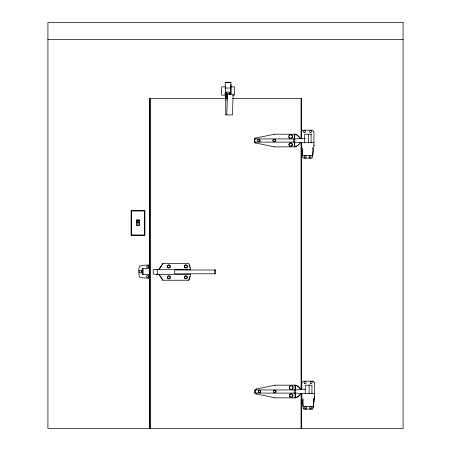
<?xml version="1.0" encoding="UTF-8"?>
<svg xmlns="http://www.w3.org/2000/svg" width="451" height="451" viewBox="0 0 451 451"><rect width="100%" height="100%" fill="white"/><g stroke="black" fill="none" stroke-linecap="round" stroke-linejoin="round"><path stroke-width="0.68" d="M139.094 219.868L139.1 220.967L139.094 219.868L136.895 219.868L136.901 225.731M136.89 220.815L139.088 220.815L139.1 225.731M142.634 270.989L142.634 272.432L141.93 272.432L141.93 270.606L142.634 270.606L142.634 271.519L141.93 271.519M142.279 272.432L142.279 270.606M142.634 272.432L142.634 272.263M142.984 274.405L142.984 268.633M142.984 270.775L142.984 270.499M136.901 220.967L136.895 219.868M142.984 272.534L142.984 272.263M226.808 98.262L226.729 98.668L226.695 96.959L226.695 98.701L226.571 97.602M229.751 94.276L229.491 92.038L225.934 92.038L225.703 92.929M227.095 94.749L226.408 94.749L226.199 96.615L225.246 92.726L225.134 94.372L226.052 98.329A2.559 0.383 -90 0 0 226.171 98.668M226.808 114.892L227.439 94.163M313.93 145.904L313.969 145.002M314.505 395.984L313.067 407.901L314.505 396.632L314.505 384.111A3.935 3.935 0 0 0 314.409 383.136L314.319 382.826M226.165 94.704L225.934 92.038M190.44 274.501L190.418 274.749A20.43 20.199 -90 0 1 188.851 280.234L162.732 280.234L158.983 274.501M229.531 94.045L229.525 93.566M226.588 97.422L226.695 97.016L226.712 98.628L226.678 97.027L226.814 97.613M229.362 93.177L229.491 92.726L229.756 93.69L226.199 93.69M230.049 93.177L230.179 92.726L230.692 94.744M148.796 278.092L149.32 274.845L149.32 268.345A30.55 30.55 0 0 0 148.796 265.098L146.417 265.103A32.213 32.213 0 0 0 139.37 266.163A25.611 25.611 0 0 0 139.37 277.027A32.213 32.213 0 0 0 146.417 278.087L148.796 278.092A30.55 30.55 0 0 0 149.32 274.845M226.971 95.37L226.227 97.264L225.759 97.264L225.759 114.892L232.485 114.892L233.111 94.163L227.231 94.163L226.013 97.264L226.002 100.432M158.983 269.286L162.732 263.553L188.851 263.553A20.43 20.199 -90 0 1 190.418 269.038L190.44 269.286M159.192 269.286L162.946 263.553M299.915 394.687L299.205 395.471M298.539 144.602L298.968 144.168M131.111 235.354L131.111 210.656L144.889 210.656L144.889 235.354L131.269 235.196M298.647 395.984L299.098 395.583M297.108 145.718L297.609 145.38M298.167 396.356L297.666 396.7A9.15 9.031 -90 0 1 294.892 397.85M274.501 134.195L255.779 138.057A2.17 2.142 -90 0 0 254.353 139.105L254.353 142.082A2.402 2.368 -90 0 0 255.779 143.006L274.501 146.868M275.059 385.177L256.337 389.038A2.17 2.142 -90 0 0 254.905 390.087L254.905 393.063A2.402 2.368 -90 0 0 256.337 393.988L275.059 397.85M47.919 39.462L403.081 39.462M225.387 82.251L230.777 82.251M225.212 82.516L230.777 82.516M230.951 84.382L230.777 94.575M225.387 86.863L221.655 86.863L221.655 95.138L225.387 95.138M230.777 86.863L234.509 86.863L234.509 95.138L232.643 95.138M225.212 88.041L230.951 88.041M225.32 92.878L226.007 92.878L226.611 95.443M229.384 92.878L230.951 92.878M225.387 95.24L225.212 82.251M226.701 95.268L227.389 95.268M226.199 96.615L226.887 96.615M226.515 98.656L149.394 98.656L149.394 268.486M232.795 98.656L301.606 98.656L301.606 131.777M274.343 134.195L294.768 134.195A9.15 9.031 -90 0 1 297.542 135.345L300.49 138.356A36.79 36.306 -90 0 1 294.768 138.947L255.407 138.947A0.908 0.896 -90 0 0 254.511 139.855L254.353 139.855M311.387 134.195L304.684 134.195L304.684 142.713M305.355 138.356L300.056 138.356L299.661 137.758M254.353 141.456L254.511 141.456A1.285 1.268 -90 0 0 255.621 142.116L294.768 142.116A35.167 34.699 90 0 1 300.49 142.713L297.542 145.718A9.15 9.031 -90 0 1 294.768 146.868L274.343 146.868M300.056 142.713L313.969 142.713M302.525 155.364L312.802 155.364L312.802 147.556M136.895 220.336L139.094 220.336M136.901 222.585L139.1 222.585M149.32 268.633L142.279 268.633L142.279 274.405L149.32 274.405M156.204 269.286L190.705 269.286M156.204 274.501L190.705 274.501M312.921 381.163L303.405 381.163L302.401 382.02L301.922 383.141A4.042 4.042 0 0 0 301.82 384.111L301.82 389.675M274.896 385.177L295.326 385.177A9.15 9.031 -90 0 1 298.1 386.327L301.048 389.331A36.79 36.306 -90 0 1 295.326 389.929L255.965 389.929A0.908 0.896 -90 0 0 255.069 390.837L254.905 390.837M300.614 389.331L305.378 389.331M254.905 392.438L255.069 392.438A1.285 1.268 -90 0 0 256.174 393.097L295.326 393.097A35.167 34.699 90 0 1 301.048 393.689L298.1 396.7A9.15 9.031 -90 0 1 295.326 397.85L274.896 397.85M300.614 393.689L314.505 393.689M312.351 409.153L303.935 409.153L303.331 408.448M312.909 381.163L313.761 381.777M254.984 142.679L255.266 142.753M297.722 386.36L298.647 387.037M297.609 135.683L298.088 136.061M298.647 136.574L298.968 136.895M313.563 381.574L314.33 382.826M299.52 387.877L299.915 388.334M159.192 274.501L162.946 280.234M313.558 131.28L312.38 130.181L302.869 130.181L301.866 131.038L301.398 132.166A4.042 4.042 0 0 0 301.296 133.135L301.296 138.604M226.408 94.749L227.101 95.978M313.546 131.28L313.879 132.16A3.935 3.935 0 0 1 313.969 133.135L313.969 145.656L312.537 156.92A2.334 2.334 0 0 1 311.821 158.188L303.405 158.177L302.756 157.337A1.708 1.708 0 0 1 302.711 156.92L301.296 145.656L301.296 142.713M226.131 98.577L226.154 97.264M226.943 96.988L226.977 98.583L226.96 97.083M226.007 92.878L225.788 93.921M303.337 408.448L303.292 408.318A1.708 1.708 0 0 1 303.252 407.901L301.82 396.632L301.82 393.154M148.796 265.098L149.32 268.345M272.816 140.808L272.77 140.481A1.28 1.263 -90 0 1 272.816 140.148M313.338 398.537L313.338 406.345L303.055 406.345L303.117 398.729M311.945 393.689L311.945 385.177L305.242 385.177L305.242 393.689M311.111 134.195L311.111 142.713M309.098 385.177L309.098 393.689M308.54 134.195L308.54 142.713M302.587 147.753L302.587 155.364M301.606 146.575L301.606 389.692M301.606 393.216L301.606 428.45M301.054 98.656L301.054 138.823M301.054 142.347L301.054 389.692M301.054 393.216L301.054 428.45M295.326 385.177L295.326 397.85M295.05 385.177L295.05 389.929M295.05 393.097L295.05 397.85M294.768 134.195L294.768 146.868M294.492 134.195L294.492 138.947M294.492 142.116L294.492 146.868M294.153 389.929L294.153 393.097M293.595 138.947L293.595 142.116M255.069 390.837L255.069 390.087A2.17 2.142 -90 0 1 256.495 389.038M255.069 392.438L255.069 393.063A2.402 2.368 -90 0 0 256.495 393.988M254.511 139.855L254.511 139.105A2.17 2.142 -90 0 1 255.942 138.057M254.511 141.456L254.511 142.082A2.402 2.368 -90 0 0 255.942 143.006M230.951 82.251L230.951 94.575M226.695 97.016L226.695 98.639M214.721 269.991L214.721 273.796M190.299 269.286L190.299 269.991M190.299 273.796L190.299 274.501M150.566 98.656L150.566 428.45M149.817 98.656L149.817 428.45M149.394 274.123L149.394 428.45M141.93 270.606L141.93 272.432M139.1 220.545L139.1 225.466L136.901 225.466L136.901 220.545M184.69 267.46A1.466 1.449 -90 0 0 187.165 266.423L187.114 266.039A1.466 1.449 -90 0 0 184.312 266.039L184.267 266.423A1.466 1.449 -90 0 0 184.459 267.155M189.172 264.878A20.43 20.199 -90 0 1 189.476 265.786M189.612 266.242A20.43 20.199 -90 0 1 189.956 267.629M189.956 276.159A20.43 20.199 -90 0 1 189.612 277.545M189.476 278.002A20.43 20.199 -90 0 1 188.642 280.234M167.992 278.611A1.432 1.415 -90 0 0 170.072 277.737L170.117 277.365A1.432 1.415 -90 0 0 168.702 275.933A1.432 1.415 -90 0 0 167.287 277.365L167.332 277.737A1.432 1.415 -90 0 0 167.699 278.38M289.339 387.065A1.855 1.832 -90 0 1 292.158 386.028A1.855 1.832 -90 0 1 292.158 389.066A1.855 1.832 -90 0 1 289.339 388.029M273.498 390.82A1.28 1.263 -90 0 1 275.854 391.457L275.809 391.789A1.28 1.263 -90 0 1 273.498 392.099M256.264 393.097A1.285 1.268 -90 0 1 255.159 392.438L255.159 390.837A0.908 0.896 -90 0 1 256.055 389.929M294.892 385.177A9.15 9.031 -90 0 1 296.6 385.752M297.141 386.022A9.15 9.031 -90 0 1 297.666 386.327M259.24 390.284A1.206 1.19 -90 0 1 260.436 391.491L260.39 391.806A1.206 1.19 -90 0 1 258.209 392.099M258.209 390.887A1.206 1.19 -90 0 1 258.93 390.324M289.395 143.418A1.663 1.641 -90 0 1 292.096 144.021A1.663 1.641 -90 0 1 290.41 146.242A1.663 1.641 -90 0 1 289.13 143.762M288.787 136.089A1.855 1.832 -90 0 1 291.6 135.052A1.855 1.832 -90 0 1 291.6 138.085A1.855 1.832 -90 0 1 288.787 137.048M273.143 139.573A1.28 1.263 -90 0 1 275.296 140.481L275.257 140.808A1.28 1.263 -90 0 1 273.143 141.383M255.711 142.116A1.285 1.268 -90 0 1 254.601 141.456L254.601 139.855A0.908 0.896 -90 0 1 255.497 138.947M294.334 134.195A9.15 9.031 -90 0 1 295.49 134.545M296.048 134.776A9.15 9.031 -90 0 1 296.589 135.041M257.651 139.911A1.206 1.19 -90 0 1 259.877 140.515L259.838 140.825A1.206 1.19 -90 0 1 257.651 141.118M296.589 146.023A9.15 9.031 -90 0 1 294.915 146.716M313.05 407.896A2.334 2.334 0 0 1 312.351 409.17M138 210.859L138 210.814M142.634 270.606L142.634 270.606M225.196 93.746L225.246 94.158L225.196 93.746M167.332 266.051L167.287 266.423A1.432 1.415 -90 0 0 168.702 267.855A1.432 1.415 -90 0 0 170.117 266.423L170.072 266.051A1.432 1.415 -90 0 0 167.332 266.051M187.131 277.365L187.086 277.737A1.432 1.415 -90 0 1 184.346 277.737L184.296 277.365A1.432 1.415 -90 0 1 185.716 275.933A1.432 1.415 -90 0 1 187.131 277.365M403.081 22.55L47.919 22.55L47.919 428.45L403.081 428.45L403.081 22.55M144.545 211L131.455 211L131.455 235.01L144.545 235.01L144.545 211M157.523 269.636L153.199 269.636L153.199 274.152L157.523 274.152L157.523 269.636M215.488 269.991L174.678 269.991L174.678 273.796L215.488 273.796L215.488 269.991M148.706 266.761L148.683 266.485A1.054 1.054 0 0 0 147.009 265.893A1.054 1.054 0 0 0 147.178 267.663A1.054 1.054 0 0 0 148.706 266.761M186.928 278.38A1.432 1.415 -90 0 0 186.291 275.984A1.432 1.415 -90 0 0 184.555 277.737A1.432 1.415 -90 0 0 186.928 278.38M170.14 267.139A1.432 1.415 -90 0 0 168.911 264.985A1.432 1.415 -90 0 0 167.687 267.139A1.432 1.415 -90 0 0 170.14 267.139M186.951 267.46A1.466 1.449 -90 0 0 186.302 265.002A1.466 1.449 -90 0 0 184.527 266.8A1.466 1.449 -90 0 0 186.951 267.46M170.14 278.087A1.432 1.415 -90 0 0 168.911 275.933A1.432 1.415 -90 0 0 167.687 278.087A1.432 1.415 -90 0 0 170.14 278.087M292.428 396.745A1.663 1.641 -90 0 0 291.696 393.965A1.663 1.641 -90 0 0 289.683 396.001A1.663 1.641 -90 0 0 292.428 396.745M292.265 396.745A1.663 1.641 -90 0 0 291.532 393.965A1.663 1.641 -90 0 0 289.525 396.001A1.663 1.641 -90 0 0 292.265 396.745M292.564 388.858A1.855 1.832 -90 0 0 291.741 385.757A1.855 1.832 -90 0 0 289.503 388.029A1.855 1.832 -90 0 0 292.564 388.858M275.933 392.099A1.28 1.263 -90 0 0 274.839 390.177A1.28 1.263 -90 0 0 273.746 392.099A1.28 1.263 -90 0 0 275.933 392.099M260.526 392.099A1.206 1.19 -90 0 0 259.494 390.284A1.206 1.19 -90 0 0 258.457 392.099A1.206 1.19 -90 0 0 260.526 392.099M291.87 145.763A1.663 1.641 -90 0 0 291.137 142.984A1.663 1.641 -90 0 0 289.13 145.019A1.663 1.641 -90 0 0 291.87 145.763M292.006 137.882A1.855 1.832 -90 0 0 291.188 134.776A1.855 1.832 -90 0 0 288.944 137.048A1.855 1.832 -90 0 0 292.006 137.882M275.178 141.383A1.28 1.263 -90 0 0 274.614 139.241A1.28 1.263 -90 0 0 273.069 140.808A1.28 1.263 -90 0 0 275.178 141.383M259.968 141.118A1.206 1.19 -90 0 0 258.936 139.308A1.206 1.19 -90 0 0 257.904 141.118A1.206 1.19 -90 0 0 259.968 141.118M139.833 272.81A1.404 1.404 0 0 0 141.941 271.598A1.404 1.404 0 0 0 139.833 270.38A1.404 1.404 0 0 0 139.833 272.81M147.127 277.382A1.054 1.054 0 0 0 148.712 276.469A1.054 1.054 0 0 0 147.127 275.555A1.054 1.054 0 0 0 147.127 277.382M305.147 408.86A1.105 1.105 0 0 0 306.81 407.901A1.105 1.105 0 0 0 305.147 406.943A1.105 1.105 0 0 0 305.147 408.86M310.074 408.832A1.077 1.071 0 0 0 311.686 407.901A1.077 1.071 0 0 0 310.074 406.971A1.077 1.071 0 0 0 310.074 408.832M304.628 383.44A1.032 1.032 0 0 0 306.178 382.544A1.032 1.032 0 0 0 304.628 381.653A1.032 1.032 0 0 0 304.628 383.44M310.621 383.423A1.015 1.015 0 0 0 312.143 382.544A1.015 1.015 0 0 0 310.621 381.664A1.015 1.015 0 0 0 310.621 383.423M304.605 157.884A1.105 1.105 0 0 0 306.268 156.92A1.105 1.105 0 0 0 304.605 155.961A1.105 1.105 0 0 0 304.605 157.884M309.544 157.85A1.077 1.071 0 0 0 311.151 156.92A1.077 1.071 0 0 0 309.544 155.99A1.077 1.071 0 0 0 309.544 157.85M304.087 132.459A1.032 1.032 0 0 0 305.637 131.568A1.032 1.032 0 0 0 304.087 130.672A1.032 1.032 0 0 0 304.087 132.459M310.085 132.447A1.015 1.015 0 0 0 311.607 131.568A1.015 1.015 0 0 0 310.085 130.689A1.015 1.015 0 0 0 310.085 132.447"/></g></svg>
